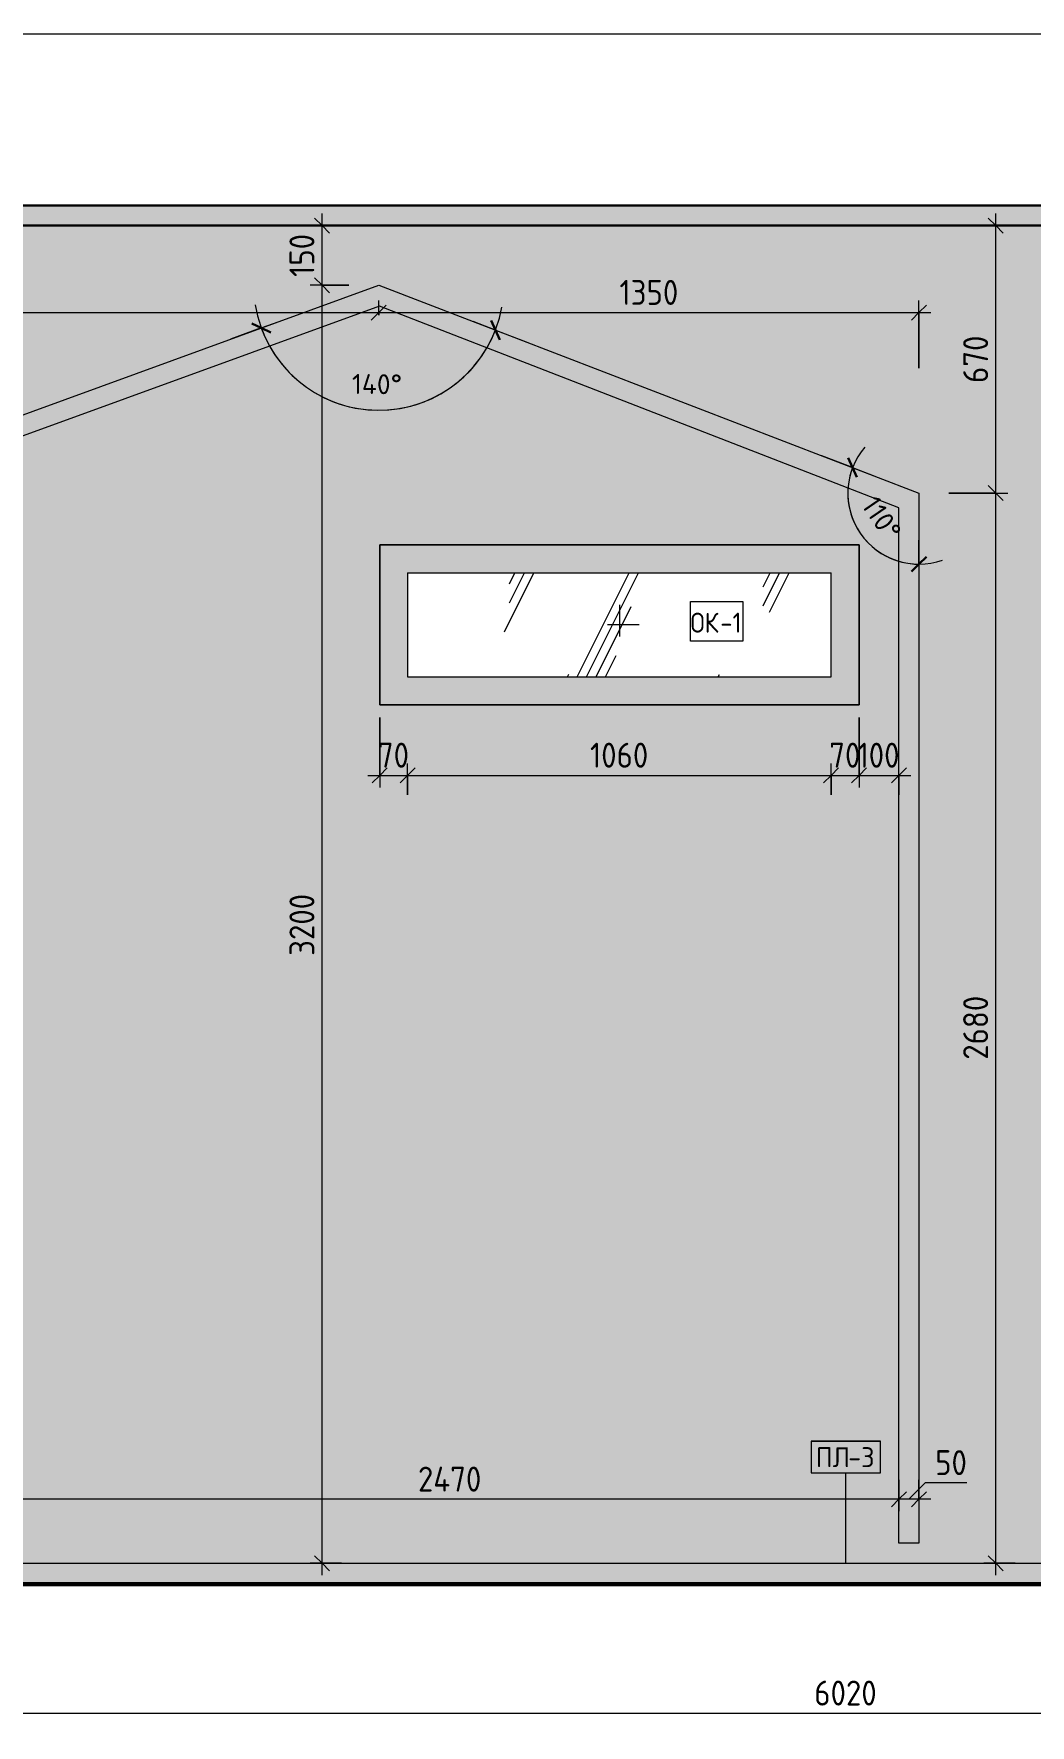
# Model space of a CAD drawing. Header units: millimetres. Extents: x 36646 to 169412, y -1987 to 12080.
# Drawn here: x 138898 to 141392, y 3845 to 8080 of the extents above; entities that cross this region are included whole.
import ezdxf

# ---------------------------------------------------------------- set-up
doc = ezdxf.new("R2010")
doc.units = ezdxf.units.MM
doc.linetypes.add('Штрих', pattern=[158.75, 79.375, -79.375])
for name, color, linetype, lineweight in [('A-ANNO-DIMS', 7, 'Continuous', 9), ('A-ANNO-DIMS-25', 7, 'Continuous', 9), ('A-FLOR', 7, 'Continuous', 9), ('A-GENM', 7, 'Continuous', 9), ('A-GENM-IDEN', 7, 'Continuous', 9), ('A-GLAZ', 7, 'Continuous', 9), ('A-GLAZ-2', 7, 'Штрих', 9), ('A-GLAZ-IDEN', 7, 'Continuous', 9), ('A-WALL-PATT', 7, 'Continuous', 9), ('I-WALL', 7, 'Continuous', 9)]:
    doc.layers.add(name, color=color, linetype=linetype, lineweight=lineweight)
for name, color, linetype, lineweight, true_color in [('A-CLNG-1', 7, 'Continuous', 9, 0x787878), ('A-CLNG-FNSH-1', 7, 'Continuous', 30, 0x3c3c3c), ('A-FLOR-FNSH-1', 7, 'Continuous', 30, 0x3c3c3c)]:
    doc.layers.add(name, color=color, linetype=linetype, lineweight=lineweight, true_color=true_color)
doc.styles.add('GOST Common_1', font='GOST_Common.ttf', dxfattribs={"height": 50})
doc.styles.add('ISOCPEUR_1', font='isocpeur.ttf', dxfattribs={"width": 0.9, "height": 62.5})
doc.styles.add('ISOCPEUR_2', font='isocpeur.ttf', dxfattribs={"height": 50})
doc.styles.add('ISOCPEUR_3', font='isocpeur.ttf', dxfattribs={"width": 0.9, "height": 50})
doc.dimstyles.new('ISO-2_0_1_0K__СРЕДНИЙ_4', dxfattribs={"dimscale": 304.8, "dimtxt": 49.799059, "dimasz": 0.123031, "dimexe": 0.19685, "dimexo": 0.123031, "dimgap": 0.082021, "dimtad": 1, "dimdec": 3, "dimrnd": 0.001, "dimdsep": 46, "dimtxsty": 'ISOCPEUR_2', "dimblk1": 'OBLIQUE', "dimblk2": 'OBLIQUE', "dimsah": 1, "dimcen": 0.09, "dimdle": 0.19685, "dimadec": 0, "dimazin": 0, "dimtfac": 1, "dimtdec": 4, "dimtix": 1, "dimtmove": 0, "dimatfit": 3, "dimfxl": 1, "dimtvp": 1, "dimtolj": 1, "dimtzin": 0, "dimarcsym": 2})
doc.dimstyles.new('ISO-2_0_1_0K__СРЕДНИЙ_5', dxfattribs={"dimscale": 304.8, "dimtxt": 49.799059, "dimasz": 0.123031, "dimexe": 0.19685, "dimexo": 0.123031, "dimgap": 0.082021, "dimtad": 1, "dimdec": 3, "dimrnd": 0.001, "dimdsep": 46, "dimtxsty": 'ISOCPEUR_2', "dimblk1": 'OBLIQUE', "dimblk2": 'OBLIQUE', "dimsah": 1, "dimcen": 0.09, "dimdle": 0.19685, "dimadec": 0, "dimazin": 0, "dimtfac": 1, "dimtdec": 4, "dimtix": 1, "dimtmove": 0, "dimatfit": 3, "dimfxl": 1, "dimtvp": 1, "dimtolj": 1, "dimtzin": 0, "dimarcsym": 2})
doc.dimstyles.new('ISO-2_5_0_9К_БОЛЬШОЙ_1', dxfattribs={"dimscale": 304.8, "dimtxt": 62.248823, "dimasz": 0.123031, "dimexe": 0.098425, "dimexo": 0.246063, "dimgap": 0, "dimtad": 1, "dimdec": 0, "dimrnd": 10, "dimzin": 0, "dimdsep": 46, "dimtxsty": 'ISOCPEUR_1', "dimblk1": 'OBLIQUE', "dimblk2": 'OBLIQUE', "dimsah": 1, "dimcen": 0.09, "dimdle": 0.098425, "dimazin": 0, "dimtfac": 1, "dimtdec": 4, "dimtix": 1, "dimtmove": 1, "dimatfit": 3, "dimfxl": 1, "dimtvp": 1, "dimtolj": 1, "dimtzin": 0, "dimarcsym": 2})
doc.dimstyles.new('ISO-2_5_0_9К_БОЛЬШОЙ_2', dxfattribs={"dimscale": 304.8, "dimtxt": 62.248823, "dimasz": 0.123031, "dimexe": 0.098425, "dimexo": 0.246063, "dimgap": 0, "dimtad": 1, "dimdec": 0, "dimrnd": 10, "dimzin": 0, "dimdsep": 46, "dimtxsty": 'ISOCPEUR_1', "dimblk1": 'OBLIQUE', "dimblk2": 'OBLIQUE', "dimsah": 1, "dimcen": 0.09, "dimdle": 0.098425, "dimazin": 0, "dimtfac": 1, "dimtdec": 4, "dimtix": 1, "dimtmove": 0, "dimatfit": 3, "dimfxl": 1, "dimtvp": 1, "dimtolj": 1, "dimtzin": 0, "dimarcsym": 2})
doc.dimstyles.new('ISO-2_5_0_9К_БОЛЬШОЙ_3', dxfattribs={"dimscale": 304.8, "dimtxt": 62.248823, "dimasz": 0.123031, "dimexe": 0.098425, "dimexo": 0.246063, "dimgap": 0, "dimtad": 1, "dimdec": 0, "dimrnd": 10, "dimzin": 0, "dimdsep": 46, "dimtxsty": 'ISOCPEUR_1', "dimblk1": 'OBLIQUE', "dimblk2": 'OBLIQUE', "dimsah": 1, "dimcen": 0.09, "dimdle": 0.098425, "dimazin": 0, "dimtfac": 1, "dimtdec": 4, "dimtix": 1, "dimtmove": 2, "dimatfit": 3, "dimfxl": 1, "dimtvp": 1, "dimtolj": 1, "dimtzin": 0, "dimarcsym": 2})

# ---------------------------------------------------------------- blocks, each defined once
blk = doc.blocks.new('120_Окно_СКБ_1Ст - 120_Окно_СКБ_1Ст 400х1200 EI30-V8-Развертка 2_30-4')
at = {"layer": 'A-GLAZ'}
h = blk.add_hatch(color=256, dxfattribs=at)
h.paths.add_polyline_path([(-63411, 6400), (-62910, 6400), (-62910, 6800), (-64110, 6800), (-64110, 6400), (-63710, 6400)])
h.paths.add_polyline_path([(-62980, 6470), (-64040, 6470), (-64040, 6730), (-62980, 6730), (-62980, 6506.4)])
h = blk.add_hatch(dxfattribs=at)
h.set_pattern_fill('FP_29', color=256, style=0, pattern_type=2)
h.set_pattern_definition([(63.435, (63.5, 31.75), (-255.5833, 766.7475), [317.5, -190.5, 317.5, -190.5, -403.903]), (63.435, (63.5, 31.75), (-255.5833, 766.7475), [-1016, 127, -276.903]), (63.435, (47.6, 47.6), (-255.5833, 766.7475), [254, -317.5, 190.5, -190.5, -467.403]), (63.435, (47.6, 47.6), (-255.5833, 766.7475), [-952.5, 222.25, -245.153]), (63.435, (47.6, 95.25), (-255.5833, 766.7475), [190.5, -381, 127, -190.5, -530.903]), (63.435, (47.6, 95.25), (-255.5833, 766.7475), [-889, 285.75, -245.153]), (63.435, (95.25, 47.6), (-255.5833, 766.7475), [190.5, -381, 158.75, -6404.653]), (63.435, (142.9, 95.25), (-255.5833, 766.7475), [95.25, -476.25, 63.5, -6499.903]), (63.435, (63.5, 174.6), (-255.5833, 766.7475), [63.5, -476.25, 63.5, -254, -562.653]), (63.435, (63.5, 174.6), (-255.5833, 766.7475), [-857.25, 158.75, -403.903]), (63.435, (349.25, 127), (-255.5833, 766.7475), [317.5, -476.25, 381, -251.503]), (63.435, (349.25, 79.4), (-255.5833, 766.7475), [444.5, -317.5, 476.25, -188.003]), (63.435, (381, 95.25), (-255.5833, 766.7475), [508, -254, 381, -276.903]), (63.435, (428.6, 142.9), (-255.5833, 766.7475), [317.5, -444.5, 254, -403.903]), (63.435, (381, 238.1), (-255.5833, 766.7475), [158.75, -635, 190.5, -435.653]), (63.435, (476.25, 190.5), (-255.5833, 766.7475), [127, -635, 127, -530.903])])
h.paths.add_polyline_path([(-63290.8, 6470), (-62980, 6470), (-62980, 6730), (-64040, 6730), (-64040, 6470), (-63411, 6470)])
for p, q in [((-64110, 6800), (-64110, 6400)), ((-62910, 6800), (-64110, 6800)), ((-62910, 6400), (-62910, 6800)), ((-64040, 6730), (-64040, 6470)), ((-64040, 6730), (-62980, 6730)), ((-62980, 6470), (-62980, 6730)), ((-64040, 6470), (-62980, 6470)), ((-64110, 6400), (-62910, 6400))]:
    blk.add_line(p, q, dxfattribs=at)
at = {"layer": 'A-GLAZ-2'}
for p, q in [((-63510, 6650), (-63510, 6550)), ((-63460, 6600), (-63560, 6600))]:
    blk.add_line(p, q, dxfattribs=at)
blk = doc.blocks.new('Плинтус - Плинтус темный _ст_школа_-33089344-Развертка 2_30-4')
at = {"layer": 'A-GENM'}
blk.add_hatch(color=256, dxfattribs=at).paths.add_polyline_path([(-59931, 4200), (-59931, 4250), (-65955, 4250), (-65955, 4200), (-59944.4, 4200)])
blk.add_line((-65955, 4250), (-59931, 4250), dxfattribs=at)
blk = doc.blocks.new('DIMBLOCK84-Развертка 2_30-4')
at = {"layer": 'A-ANNO-DIMS-25'}
for p, q in [((137918.4, 4125), (137918.4, 3844.6)), ((137918.4, 3874.6), (137918.4, 4120)), ((143942.4, 4125), (143942.4, 3844.6)), ((143942.4, 3874.6), (143942.4, 4120)), ((137918.4, 3874.6), (143942.4, 3874.6))]:
    blk.add_line(p, q, dxfattribs=at)
at = {"layer": 'A-ANNO-DIMS-25', "lineweight": 20}
for p, q in [((137918.4, 3874.6), (137899.7, 3855.9)), ((137918.4, 3874.6), (137937.2, 3893.4)), ((143942.4, 3874.6), (143923.7, 3855.9)), ((143942.4, 3874.6), (143961.2, 3893.4))]:
    blk.add_line(p, q, dxfattribs=at)
at = {"layer": 'A-ANNO-DIMS-25', "color": 0, "insert": (140851.4, 3956.3), "char_height": 62.5, "width": 189.619, "attachment_point": 1, "line_spacing_factor": 1.149209, "style": 'ISOCPEUR_1'}
blk.add_mtext('6020', dxfattribs=at)
blk = doc.blocks.new('_Oblique')
at = {"color": 0, "linetype": 'ByBlock', "lineweight": -2}
blk.add_line((-0.5, -0.5), (0.5, 0.5), dxfattribs=at)
blk = doc.blocks.new('Mark Reiling - Mark Reiling-26174330-Развертка 2_30-4')
at = {"layer": 'A-GENM-IDEN'}
for p, q in [((-75173.2, 4477.8), (-75173.2, 4399)), ((-75173.2, 4477.8), (-74999.8, 4477.8)), ((-74999.8, 4477.8), (-75173.2, 4477.8)), ((-75173.2, 4477.8), (-75173.2, 4399)), ((-74999.8, 4399), (-74999.8, 4477.8)), ((-74999.8, 4399), (-74999.8, 4477.8)), ((-75173.2, 4399), (-74999.8, 4399)), ((-75173.2, 4399), (-74999.8, 4399))]:
    blk.add_line(p, q, dxfattribs=at)
blk = doc.blocks.new('DIMBLOCK104-Развертка 2_30-4')
at = {"layer": 'A-ANNO-DIMS-25'}
for p, q in [((137595.2, 7264), (137595.2, 7412.1)), ((139761.2, 7375.4), (139761.2, 7412.1)), ((137595.2, 7382.1), (139761.2, 7382.1)), ((137595.2, 7382.1), (137595.2, 7264)), ((139761.2, 7382.1), (139761.2, 7375.4))]:
    blk.add_line(p, q, dxfattribs=at)
at = {"layer": 'A-ANNO-DIMS-25', "lineweight": 20}
for p, q in [((137595.2, 7382.1), (137576.5, 7363.3)), ((137595.2, 7382.1), (137614, 7400.8)), ((139761.2, 7382.1), (139742.5, 7363.3)), ((139761.2, 7382.1), (139780, 7400.8))]:
    blk.add_line(p, q, dxfattribs=at)
at = {"layer": 'A-ANNO-DIMS-25', "color": 0, "insert": (138604.6, 7463.7), "char_height": 62.5, "width": 176.691, "attachment_point": 1, "line_spacing_factor": 1.149209, "style": 'ISOCPEUR_1'}
blk.add_mtext('2170', dxfattribs=at)
blk = doc.blocks.new('DIMBLOCK105-Развертка 2_30-4')
at = {"layer": 'A-ANNO-DIMS-25'}
for p, q in [((139761.2, 7375.4), (139761.2, 7412.1)), ((141113.4, 7242.4), (141113.4, 7412.1)), ((139761.2, 7382.1), (141143.4, 7382.1)), ((139761.2, 7382.1), (139761.2, 7375.4)), ((141113.4, 7382.1), (141113.4, 7242.4))]:
    blk.add_line(p, q, dxfattribs=at)
at = {"layer": 'A-ANNO-DIMS-25', "lineweight": 20}
for p, q in [((139761.2, 7382.1), (139742.5, 7363.3)), ((139761.2, 7382.1), (139780, 7400.8)), ((141113.4, 7382.1), (141094.7, 7363.3)), ((141113.4, 7382.1), (141132.2, 7400.8))]:
    blk.add_line(p, q, dxfattribs=at)
at = {"layer": 'A-ANNO-DIMS-25', "color": 0, "insert": (140363.7, 7463.7), "char_height": 62.5, "width": 176.691, "attachment_point": 1, "line_spacing_factor": 1.149209, "style": 'ISOCPEUR_1'}
blk.add_mtext('1350', dxfattribs=at)
blk = doc.blocks.new('DIMBLOCK106-Развертка 2_30-4')
at = {"layer": 'A-ANNO-DIMS-25', "lineweight": 20}
for p, q in [((141305.9, 6930), (141287.1, 6948.7)), ((141305.9, 6930), (141324.6, 6911.2)), ((141305.9, 4250), (141287.1, 4268.7)), ((141305.9, 4250), (141324.6, 4231.2))]:
    blk.add_line(p, q, dxfattribs=at)
at = {"layer": 'A-ANNO-DIMS-25'}
for p, q in [((141188.4, 6930), (141335.9, 6930)), ((141305.9, 6930), (141188.4, 6930)), ((141305.9, 4220), (141305.9, 6930)), ((141354.4, 4250), (141275.9, 4250)), ((141305.9, 4250), (141354.4, 4250))]:
    blk.add_line(p, q, dxfattribs=at)
at = {"layer": 'A-ANNO-DIMS-25', "color": 0, "insert": (141224.2, 5511), "char_height": 62.5, "width": 189.619, "attachment_point": 1, "rotation": 90, "line_spacing_factor": 1.149209, "style": 'ISOCPEUR_1'}
blk.add_mtext('2680', dxfattribs=at)
blk = doc.blocks.new('DIMBLOCK107-Развертка 2_30-4')
at = {"layer": 'A-ANNO-DIMS-25'}
for p, q in [((141305.9, 6930), (141305.9, 7630)), ((141354.4, 7600), (141275.9, 7600)), ((141305.9, 7600), (141354.4, 7600)), ((141188.4, 6930), (141335.9, 6930)), ((141305.9, 6930), (141188.4, 6930))]:
    blk.add_line(p, q, dxfattribs=at)
at = {"layer": 'A-ANNO-DIMS-25', "lineweight": 20}
for p, q in [((141305.9, 7600), (141287.1, 7618.8)), ((141305.9, 7600), (141324.6, 7581.2)), ((141305.9, 6930), (141287.1, 6948.7)), ((141305.9, 6930), (141324.6, 6911.2))]:
    blk.add_line(p, q, dxfattribs=at)
at = {"layer": 'A-ANNO-DIMS-25', "color": 0, "insert": (141224.2, 7205.7), "char_height": 62.5, "width": 142.215, "attachment_point": 1, "rotation": 90, "line_spacing_factor": 1.149209, "style": 'ISOCPEUR_1'}
blk.add_mtext('670', dxfattribs=at)
blk = doc.blocks.new('DIMBLOCK108-Развертка 2_30-4')
at = {"layer": 'A-ANNO-DIMS-25', "lineweight": 20}
for p, q in [((139619.1, 7450.4), (139600.4, 7469.2)), ((139619.1, 7450.4), (139637.9, 7431.7)), ((139619.1, 4250), (139600.4, 4268.7)), ((139619.1, 4250), (139637.9, 4231.2))]:
    blk.add_line(p, q, dxfattribs=at)
at = {"layer": 'A-ANNO-DIMS-25'}
for p, q in [((139686.2, 7450.4), (139589.1, 7450.4)), ((139619.1, 4220), (139619.1, 7450.4)), ((139619.1, 7450.4), (139686.2, 7450.4)), ((139667.6, 4250), (139589.1, 4250)), ((139619.1, 4250), (139667.6, 4250))]:
    blk.add_line(p, q, dxfattribs=at)
at = {"layer": 'A-ANNO-DIMS-25', "color": 0, "insert": (139537.5, 5771.2), "char_height": 62.5, "width": 189.619, "attachment_point": 1, "rotation": 90, "line_spacing_factor": 1.149209, "style": 'ISOCPEUR_1'}
blk.add_mtext('3200', dxfattribs=at)
blk = doc.blocks.new('DIMBLOCK109-Развертка 2_30-4')
at = {"layer": 'A-ANNO-DIMS-25'}
for p, q in [((139619.1, 7450.4), (139619.1, 7630)), ((139667.6, 7600), (139589.1, 7600)), ((139619.1, 7600), (139667.6, 7600)), ((139686.2, 7450.4), (139589.1, 7450.4)), ((139619.1, 7450.4), (139686.2, 7450.4))]:
    blk.add_line(p, q, dxfattribs=at)
at = {"layer": 'A-ANNO-DIMS-25', "lineweight": 20}
for p, q in [((139619.1, 7600), (139600.4, 7618.8)), ((139619.1, 7600), (139637.9, 7581.2)), ((139619.1, 7450.4), (139600.4, 7469.2)), ((139619.1, 7450.4), (139637.9, 7431.7))]:
    blk.add_line(p, q, dxfattribs=at)
at = {"layer": 'A-ANNO-DIMS-25', "color": 0, "insert": (139537.5, 7471.3), "char_height": 62.5, "width": 129.286, "attachment_point": 1, "rotation": 90, "line_spacing_factor": 1.149209, "style": 'ISOCPEUR_1'}
blk.add_mtext('150', dxfattribs=at)
blk = doc.blocks.new('DIMBLOCK110-Развертка 2_30-4')
at = {"layer": 'A-ANNO-DIMS-25'}
for p, q in [((141063.4, 4458.8), (141063.4, 4380.3)), ((141063.4, 4410.3), (141063.4, 4458.8)), ((141129, 4451.7), (141088.4, 4410.3)), ((141113.4, 4458.8), (141113.4, 4380.3)), ((141113.4, 4410.3), (141113.4, 4458.8)), ((141233, 4451.7), (141129, 4451.7)), ((141143.4, 4410.3), (141063.4, 4410.3))]:
    blk.add_line(p, q, dxfattribs=at)
at = {"layer": 'A-ANNO-DIMS-25', "lineweight": 20}
for p, q in [((141063.4, 4410.3), (141044.7, 4391.6)), ((141063.4, 4410.3), (141082.2, 4429.1)), ((141113.4, 4410.3), (141094.7, 4391.6)), ((141113.4, 4410.3), (141132.2, 4429.1))]:
    blk.add_line(p, q, dxfattribs=at)
at = {"layer": 'A-ANNO-DIMS-25', "color": 0, "insert": (141154, 4533.3), "char_height": 62.5, "width": 94.81, "attachment_point": 1, "line_spacing_factor": 1.149209, "style": 'ISOCPEUR_1'}
blk.add_mtext('50', dxfattribs=at)
blk = doc.blocks.new('DIMBLOCK111-Развертка 2_30-4')
at = {"layer": 'A-ANNO-DIMS-25'}
for p, q in [((138593.4, 4458.8), (138593.4, 4380.3)), ((138593.4, 4410.3), (138593.4, 4458.8)), ((141063.4, 4458.8), (141063.4, 4380.3)), ((141063.4, 4410.3), (141063.4, 4458.8)), ((141063.4, 4410.3), (138593.4, 4410.3))]:
    blk.add_line(p, q, dxfattribs=at)
at = {"layer": 'A-ANNO-DIMS-25', "lineweight": 20}
for p, q in [((138593.4, 4410.3), (138574.7, 4391.6)), ((138593.4, 4410.3), (138612.2, 4429.1)), ((141063.4, 4410.3), (141044.7, 4391.6)), ((141063.4, 4410.3), (141082.2, 4429.1))]:
    blk.add_line(p, q, dxfattribs=at)
at = {"layer": 'A-ANNO-DIMS-25', "color": 0, "insert": (139859.2, 4492), "char_height": 62.5, "width": 196.802, "attachment_point": 1, "line_spacing_factor": 1.149209, "style": 'ISOCPEUR_1'}
blk.add_mtext('2470', dxfattribs=at)
blk = doc.blocks.new('DIMBLOCK142-Развертка 2_30-4')
at = {"layer": 'A-ANNO-DIMS-25'}
for p, q in [((139763.4, 6367.8), (139763.4, 6193.1)), ((139763.4, 6223.1), (139763.4, 6367.8)), ((139833.4, 6174.6), (139833.4, 6253.1)), ((139733.4, 6223.1), (139833.4, 6223.1)), ((139833.4, 6223.1), (139833.4, 6174.6))]:
    blk.add_line(p, q, dxfattribs=at)
at = {"layer": 'A-ANNO-DIMS-25', "lineweight": 20}
for p, q in [((139763.4, 6223.1), (139782.2, 6241.9)), ((139833.4, 6223.1), (139852.2, 6241.9)), ((139763.4, 6223.1), (139744.7, 6204.4)), ((139833.4, 6223.1), (139814.7, 6204.4))]:
    blk.add_line(p, q, dxfattribs=at)
at = {"layer": 'A-ANNO-DIMS-25', "color": 0, "insert": (139758.9, 6304.8), "char_height": 62.5, "width": 94.81, "attachment_point": 1, "line_spacing_factor": 1.149209, "style": 'ISOCPEUR_1'}
blk.add_mtext('70', dxfattribs=at)
blk = doc.blocks.new('DIMBLOCK143-Развертка 2_30-4')
at = {"layer": 'A-ANNO-DIMS-25'}
for p, q in [((139833.4, 6174.6), (139833.4, 6253.1)), ((140893.4, 6174.6), (140893.4, 6253.1)), ((139833.4, 6223.1), (140893.4, 6223.1)), ((139833.4, 6223.1), (139833.4, 6174.6)), ((140893.4, 6223.1), (140893.4, 6174.6))]:
    blk.add_line(p, q, dxfattribs=at)
at = {"layer": 'A-ANNO-DIMS-25', "lineweight": 20}
for p, q in [((139833.4, 6223.1), (139852.2, 6241.9)), ((140893.4, 6223.1), (140912.2, 6241.9)), ((139833.4, 6223.1), (139814.7, 6204.4)), ((140893.4, 6223.1), (140874.7, 6204.4))]:
    blk.add_line(p, q, dxfattribs=at)
at = {"layer": 'A-ANNO-DIMS-25', "color": 0, "insert": (140289.8, 6304.8), "char_height": 62.5, "width": 176.691, "attachment_point": 1, "line_spacing_factor": 1.149209, "style": 'ISOCPEUR_1'}
blk.add_mtext('1060', dxfattribs=at)
blk = doc.blocks.new('DIMBLOCK144-Развертка 2_30-4')
at = {"layer": 'A-ANNO-DIMS-25'}
for p, q in [((140963.4, 6367.8), (140963.4, 6193.1)), ((140963.4, 6223.1), (140963.4, 6367.8)), ((140893.4, 6174.6), (140893.4, 6253.1)), ((140893.4, 6223.1), (140963.4, 6223.1)), ((140893.4, 6223.1), (140893.4, 6174.6))]:
    blk.add_line(p, q, dxfattribs=at)
at = {"layer": 'A-ANNO-DIMS-25', "lineweight": 20}
for p, q in [((140893.4, 6223.1), (140912.2, 6241.9)), ((140963.4, 6223.1), (140982.2, 6241.9)), ((140893.4, 6223.1), (140874.7, 6204.4)), ((140963.4, 6223.1), (140944.7, 6204.4))]:
    blk.add_line(p, q, dxfattribs=at)
at = {"layer": 'A-ANNO-DIMS-25', "color": 0, "insert": (140888.9, 6304.8), "char_height": 62.5, "width": 94.81, "attachment_point": 1, "line_spacing_factor": 1.149209, "style": 'ISOCPEUR_1'}
blk.add_mtext('70', dxfattribs=at)
blk = doc.blocks.new('DIMBLOCK145-Развертка 2_30-4')
at = {"layer": 'A-ANNO-DIMS-25'}
for p, q in [((140963.4, 6367.8), (140963.4, 6193.1)), ((140963.4, 6223.1), (140963.4, 6367.8)), ((141063.4, 6174.6), (141063.4, 6253.1)), ((140963.4, 6223.1), (141093.4, 6223.1)), ((141063.4, 6223.1), (141063.4, 6174.6))]:
    blk.add_line(p, q, dxfattribs=at)
at = {"layer": 'A-ANNO-DIMS-25', "lineweight": 20}
for p, q in [((140963.4, 6223.1), (140982.2, 6241.9)), ((141063.4, 6223.1), (141082.2, 6241.9)), ((140963.4, 6223.1), (140944.7, 6204.4)), ((141063.4, 6223.1), (141044.7, 6204.4))]:
    blk.add_line(p, q, dxfattribs=at)
at = {"layer": 'A-ANNO-DIMS-25', "color": 0, "insert": (140959.6, 6304.8), "char_height": 62.5, "width": 129.286, "attachment_point": 1, "line_spacing_factor": 1.149209, "style": 'ISOCPEUR_1'}
blk.add_mtext('100', dxfattribs=at)
blk = doc.blocks.new('DIMBLOCK149-Развертка 2_30-4')
at = {"layer": 'A-ANNO-DIMS-25'}
for p, q in [((140947.3, 6993.9), (140870.3, 7023.6)), ((140947.3, 6993.9), (140947.3, 6993.9)), ((140947.3, 6993.9), (141003.3, 6972.4)), ((141113.4, 6752), (141113.4, 6812)), ((141113.4, 6752), (141113.4, 6669.5))]:
    blk.add_line(p, q, dxfattribs=at)
at = {"layer": 'A-ANNO-DIMS-25', "lineweight": 30}
for p, q in [((140947.3, 6993.9), (140936.5, 7018.2)), ((140947.3, 6993.9), (140958.1, 6969.7)), ((141113.4, 6752), (141094.7, 6733.2)), ((141113.4, 6752), (141132.2, 6770.7))]:
    blk.add_line(p, q, dxfattribs=at)
at = {"layer": 'A-ANNO-DIMS-25'}
for start, end in [(139.6391, 289.311), (158.9501, 270)]:
    blk.add_arc((141113.4, 6930), 178, start, end, dxfattribs=at)
at = {"layer": 'A-ANNO-DIMS-25', "color": 0, "insert": (141008.6, 6927.7), "char_height": 50, "width": 137.905, "attachment_point": 1, "rotation": 304.475, "line_spacing_factor": 1.149209, "style": 'ISOCPEUR_2'}
blk.add_mtext('110°', dxfattribs=at)
blk = doc.blocks.new('DIMBLOCK150-Развертка 2_30-4')
at = {"layer": 'A-ANNO-DIMS-25'}
for p, q in [((139467.1, 7343.4), (139389.6, 7315.2)), ((139467.1, 7343.4), (139523.5, 7363.9)), ((139467.1, 7343.4), (139467.1, 7343.4)), ((140053.3, 7338), (139997.3, 7359.5)), ((140053.3, 7338), (140130.3, 7308.4))]:
    blk.add_line(p, q, dxfattribs=at)
at = {"layer": 'A-ANNO-DIMS-25', "lineweight": 30}
for p, q in [((139467.1, 7343.4), (139443.1, 7354.6)), ((139467.1, 7343.4), (139491.1, 7332.2)), ((140053.3, 7338), (140042.6, 7362.2)), ((140053.3, 7338), (140064.1, 7313.8))]:
    blk.add_line(p, q, dxfattribs=at)
at = {"layer": 'A-ANNO-DIMS-25'}
for start, end in [(189.017, 349.933), (200, 338.9501)]:
    blk.add_arc((139761.2, 7450.4), 313, start, end, dxfattribs=at)
at = {"layer": 'A-ANNO-DIMS-25', "color": 0, "insert": (139694.1, 7228.3), "char_height": 50, "width": 156.292, "attachment_point": 1, "rotation": 359.475, "line_spacing_factor": 1.149209, "style": 'ISOCPEUR_2'}
blk.add_mtext('140°', dxfattribs=at)

msp = doc.modelspace()

# ---------------------------------------------------------------- hatches: boundary and pattern name
at = {"layer": 'A-CLNG-1'}
msp.add_hatch(color=256, dxfattribs=at).paths.add_polyline_path([(144467.27, 7600), (165112.4439, 7600), (165112.4439, 7650), (128414.4438, 7650), (128414.4438, 7600), (143942.4438, 7600)])
at = {"layer": 'A-WALL-PATT'}
h = msp.add_hatch(color=256, dxfattribs=at)
h.paths.add_polyline_path([(143606.172, 4250), (143942.4438, 4250), (143942.4438, 7600), (129144.4438, 7600), (129144.4438, 4250), (130168.4438, 4250), (130168.4438, 6300), (131568.4438, 6300), (131568.4438, 4250), (131793.4438, 4250), (131793.4438, 6613.0617), (134264.1652, 7512.3307), (137595.2429, 6662.07), (139761.2213, 7450.4216), (141113.4438, 6930), (141113.4438, 4300), (141063.4438, 4300), (141063.4438, 6893.0019), (139762.6015, 7397.7151), (137674.6946, 6637.7791), (138593.4438, 6356.8893), (138593.4438, 4250), (143534.4138, 4250)])
h.paths.add_polyline_path([(165112.4439, 4250), (165112.4439, 7600), (164312.4439, 7600), (164312.4439, 4250), (165101.6645, 4250)])
h.paths.add_polyline_path([(161689.23, 4250), (161812.4439, 4250), (161812.4439, 7600), (155443.4437, 7600), (155443.4437, 4250), (161545.7137, 4250)])
h.paths.add_polyline_path([(152934.7337, 4250), (152943.4437, 4250), (152943.4437, 7600), (146442.4438, 7600), (146442.4438, 4250), (152875.7164, 4250)])
h.paths.add_polyline_path([(139763.4438, 6400), (139763.4438, 6800), (140963.4438, 6800), (140963.4438, 6400), (139874.7473, 6400)])
h.paths.add_polyline_path([(149963.4438, 6400), (148763.4438, 6400), (148763.4438, 6800), (149963.4438, 6800)])
h.paths.add_polyline_path([(158244.838, 6400), (157763.4437, 6400), (157763.4437, 6800), (158963.4437, 6800), (158963.4437, 6400)])
h = msp.add_hatch(color=256, dxfattribs=at)
h.paths.add_polyline_path([(131801.6581, 4250), (132138.4438, 4250), (132138.4438, 6300), (133238.4438, 6300), (133238.4438, 4250), (134512.9632, 4250), (134512.9632, 6300), (135612.9632, 6300), (135612.9632, 4250), (136818.4438, 4250), (136818.4438, 6300), (137918.4438, 6300), (137918.4438, 4250), (138593.4438, 4250), (138593.4438, 6356.8893), (137674.6946, 6637.7791), (139762.6015, 7397.7151), (141063.4438, 6893.0019), (141063.4438, 4300), (141113.4438, 4300), (141113.4438, 6930), (139761.2213, 7450.4216), (137595.2429, 6662.07), (134264.1652, 7512.3307), (131793.4438, 6613.0617), (131793.4438, 4250)])
h.paths.add_polyline_path([(138140.4438, 5059), (138072.4438, 5059), (138072.4438, 5141), (138154.4438, 5141), (138154.4438, 5059), (138141.4438, 5059)])
h.paths.add_polyline_path([(135722.9632, 5059), (135721.9632, 5059), (135721.9632, 5141), (135803.9632, 5141), (135803.9632, 5059), (135724.9632, 5059)])
h.paths.add_polyline_path([(133312.4438, 5059), (133272.4438, 5059), (133272.4438, 5141), (133354.4438, 5141), (133354.4438, 5059), (133314.4438, 5059)])
h.paths.add_polyline_path([(135789.9632, 5060), (135802.9632, 5060), (135802.9632, 5140), (135722.9632, 5140), (135722.9632, 5060), (135784.5318, 5060)])
h.paths.add_polyline_path([(133340.4438, 5060), (133353.4438, 5060), (133353.4438, 5140), (133273.4438, 5140), (133273.4438, 5060), (133314.4438, 5060)])
h.paths.add_polyline_path([(138153.4438, 5060), (138153.4438, 5140), (138073.4438, 5140), (138073.4438, 5060), (138152.5513, 5060)])
h.paths.add_polyline_path([(138114.4438, 5062), (138075.4438, 5062), (138075.4438, 5138), (138151.4438, 5138), (138151.4438, 5062), (138117.7401, 5062)])
h.paths.add_polyline_path([(133351.4438, 5062), (133275.4438, 5062), (133275.4438, 5138), (133351.4438, 5138), (133351.4438, 5072)])
h.paths.add_polyline_path([(135734.9632, 5062), (135724.9632, 5062), (135724.9632, 5138), (135800.9632, 5138), (135800.9632, 5062), (135735.9632, 5062)])
h.paths.add_polyline_path([(138141.4438, 5072), (138141.4438, 5128), (138085.4438, 5128), (138085.4438, 5072), (138140.4438, 5072)])
h.paths.add_polyline_path([(133285.4438, 5072), (133341.4438, 5072), (133341.4438, 5128), (133285.4438, 5128), (133285.4438, 5073)])
h.paths.add_polyline_path([(135789.9632, 5072), (135790.9632, 5072), (135790.9632, 5128), (135734.9632, 5128), (135734.9632, 5072), (135784.5318, 5072)])
h.paths.add_polyline_path([(133286.4438, 5073), (133286.4438, 5127), (133340.4438, 5127), (133340.4438, 5073), (133312.4438, 5073)])
h.paths.add_polyline_path([(135735.9632, 5073), (135735.9632, 5127), (135789.9632, 5127), (135789.9632, 5073), (135748.6527, 5073)])
h.paths.add_polyline_path([(138112.4438, 5073), (138086.4438, 5073), (138086.4438, 5127), (138140.4438, 5127), (138140.4438, 5073), (138114.4438, 5073)])
h.paths.add_polyline_path([(135863.4438, 5750), (135763.4438, 5750), (135763.4438, 5850), (135863.4438, 5850)])
h.paths.add_polyline_path([(135112.9632, 6450), (135012.9632, 6450), (135012.9632, 6550), (135112.9632, 6550)])

# ---------------------------------------------------------------- linework, layer by layer
at = {"layer": 'A-CLNG-FNSH-1'}
for p, q in [((165112.4439, 7650), (128414.4438, 7650)), ((128414.4438, 7600), (165112.4439, 7600))]:
    msp.add_line(p, q, dxfattribs=at)
at = {"layer": 'A-FLOR'}
msp.add_line((128393.4406, 8080), (165133.4439, 8080), dxfattribs=at)
at = {"layer": 'A-FLOR-FNSH-1'}
for p, q in [((145077.4438, 4200), (128393.4438, 4200)), ((128393.4438, 4195), (165133.622, 4195))]:
    msp.add_line(p, q, dxfattribs=at)
at = {"layer": 'A-GENM-IDEN'}
msp.add_line((140930.4438, 4250), (140930.4438, 4475.8249), dxfattribs=at)
at = {"layer": 'A-GLAZ-IDEN', "flags": 128}
msp.add_lwpolyline([(140541.6875, 6658.1844), (140672.6375, 6658.1844), (140672.6375, 6558.9344), (140541.6875, 6558.9344)], close=True, dxfattribs=at)
at = {"layer": 'I-WALL'}
for p, q in [((137595.2429, 6662.07), (139761.2213, 7450.4216)), ((139761.2213, 7450.4216), (141113.4438, 6930)), ((139762.6015, 7397.7151), (137674.6946, 6637.7791)), ((141063.4438, 6893.0019), (139762.6015, 7397.7151)), ((141113.4438, 6930), (141113.4438, 4300)), ((141063.4438, 4300), (141063.4438, 6893.0019)), ((139763.4438, 6800), (140963.4438, 6800)), ((139763.4438, 6400), (139763.4438, 6800)), ((140963.4438, 6800), (140963.4438, 6400)), ((140963.4438, 6400), (139763.4438, 6400)), ((141113.4438, 4300), (141063.4438, 4300))]:
    msp.add_line(p, q, dxfattribs=at)

# ---------------------------------------------------------------- block references
at = {"layer": 'A-GENM'}
msp.add_blockref('Плинтус - Плинтус темный _ст_школа_-33089344-Развертка 2_30-4', (203873.4438, 0), dxfattribs=at)
at = {"layer": 'A-GENM-IDEN'}
msp.add_blockref('Mark Reiling - Mark Reiling-26174330-Развертка 2_30-4', (216016.9438, 77.8696), dxfattribs=at)
at = {"layer": 'A-GLAZ'}
msp.add_blockref('120_Окно_СКБ_1Ст - 120_Окно_СКБ_1Ст 400х1200 EI30-V8-Развертка 2_30-4', (203873.4438, 0), dxfattribs=at)

# ---------------------------------------------------------------- texts
at = {"layer": 'A-GENM-IDEN', "char_height": 50, "attachment_point": 1, "style": 'GOST Common_1'}
for s, insert, width in [('ПЛ', (140855.2957, 4540.7182), 98.206719), ('-3', (140936.3243, 4540.7182), 86.181406)]:
    msp.add_mtext(s, dxfattribs=dict(at, insert=insert, width=width))
at = {"layer": 'A-GLAZ-IDEN', "char_height": 50, "attachment_point": 1, "style": 'ISOCPEUR_3'}
for s, insert, width in [('ОК', (140541.6875, 6630.463), 90.189844), ('-1', (140616.1015, 6630.463), 66.740484)]:
    msp.add_mtext(s, dxfattribs=dict(at, insert=insert, width=width))

# ---------------------------------------------------------------- dimensions: what is measured, and where the dimension line sits
at = {"layer": 'A-ANNO-DIMS'}
for base, p1, p2, override, picture, middle in [((139619.134, 7600), (139761.2213, 7450.4216), (139592.6175, 7600), {"dimpost": '<>', "dimfxl": 225.390642}, 'DIMBLOCK109-Развертка 2_30-4', (139587.884, 7525.2108)), ((141305.9, 7600), (141113.4438, 6930), (141279.3835, 7600), {"dimpost": '<>', "dimfxl": 690.243416}, 'DIMBLOCK107-Развертка 2_30-4', (141274.65, 7265)), ((139619.134, 7450.4216), (139592.6175, 4250), (139761.2213, 7450.4216), {"dimpost": '<>', "dimfxl": 3204.85973}, 'DIMBLOCK108-Развертка 2_30-4', (139587.884, 5850.2108)), ((141305.9, 6930), (141279.3835, 4250), (141113.4438, 6930), {"dimpost": '<>', "dimfxl": 2685.132394}, 'DIMBLOCK106-Развертка 2_30-4', (141274.65, 5590))]:
    dim = msp.add_linear_dim(base=base, p1=p1, p2=p2, angle=90, dimstyle='ISO-2_5_0_9К_БОЛЬШОЙ_2', override=override, dxfattribs=at)
    dim.commit()
    dim.dimension.update_dxf_attribs({"geometry": picture, "text_midpoint": middle})
for base, p1, p2, override, picture, middle in [((139761.2213, 7382.0505), (137595.2429, 7188.9622), (139761.2213, 7450.4216), {"dimpost": '<>', "dimfxl": 2181.701997}, 'DIMBLOCK104-Развертка 2_30-4', (138678.2321, 7413.3005)), ((141113.4438, 7382.0505), (139761.2213, 7450.4216), (141113.4438, 7317.3841), {"dimpost": '<>', "dimfxl": 1358.751118}, 'DIMBLOCK105-Развертка 2_30-4', (140437.3325, 7413.3005)), ((139833.4438, 6223.1187), (139763.4438, 6442.7983), (139833.4438, 6249.6352), {"dimpost": '<>', "dimfxl": 205.455517}, 'DIMBLOCK142-Развертка 2_30-4', (139798.4438, 6254.3687)), ((140963.4438, 6223.1187), (140893.4438, 6249.6352), (140963.4438, 6442.7983), {"dimpost": '<>', "dimfxl": 205.455517}, 'DIMBLOCK144-Развертка 2_30-4', (140928.4438, 6254.3687)), ((141063.4438, 6223.1187), (140963.4438, 6442.7983), (141063.4438, 6249.6352), {"dimpost": '<>', "dimfxl": 217.513148}, 'DIMBLOCK145-Развертка 2_30-4', (141013.4438, 6254.3687)), ((140893.4438, 6223.1187), (139833.4438, 6249.6352), (140893.4438, 6249.6352), {"dimpost": '<>', "dimfxl": 1060}, 'DIMBLOCK143-Развертка 2_30-4', (140363.4438, 6254.3687)), ((143942.4438, 3874.6321), (137918.4438, 4200), (143942.4438, 4200), {"dimpost": '<>', "dimfxl": 6024}, 'DIMBLOCK84-Развертка 2_30-4', (140930.4438, 3905.8821))]:
    dim = msp.add_linear_dim(base=base, p1=p1, p2=p2, dimstyle='ISO-2_5_0_9К_БОЛЬШОЙ_2', override=override, dxfattribs=at)
    dim.commit()
    dim.dimension.update_dxf_attribs({"geometry": picture, "text_midpoint": middle})
for base, center, p1, p2, dimstyle, override, picture, middle in [((139635.4922, 7163.7759), (139761.2213, 7450.4216), (139354.3275, 7302.3244), (140165.3331, 7294.8936), 'ISO-2_0_1_0K__СРЕДНИЙ_5', {"dimpost": '<>', "dimfxl": 811.039674}, 'DIMBLOCK150-Развертка 2_30-4', (139758.8116, 7187.4253)), ((140942.2911, 6881.0303), (141113.4438, 6930), (140835.3109, 7037.0433), (141113.4438, 6631.9795), 'ISO-2_0_1_0K__СРЕДНИЙ_4', {"dimpost": '<>', "dimfxl": 491.359952}, 'DIMBLOCK149-Развертка 2_30-4', (141007.9072, 6857.5344))]:
    dim = msp.add_angular_dim_3p(base=base, center=center, p1=p1, p2=p2, dimstyle=dimstyle, override=override, dxfattribs=at)
    dim.commit()
    dim.dimension.update_dxf_attribs({"geometry": picture, "text_midpoint": middle})
for base, p1, p2, dimstyle, override, picture, middle in [((141063.4438, 4410.335), (141113.4438, 4383.8185), (141063.4438, 4383.8185), 'ISO-2_5_0_9К_БОЛЬШОЙ_1', {"dimpost": '<>', "dimfxl": 50}, 'DIMBLOCK110-Развертка 2_30-4', (141201.4185, 4491.6608)), ((138593.4438, 4410.335), (141063.4438, 4383.8185), (138593.4438, 4383.8185), 'ISO-2_5_0_9К_БОЛЬШОЙ_3', {"dimpost": '<>', "dimfxl": 2470.000012}, 'DIMBLOCK111-Развертка 2_30-4', (139957.5608, 4450.3218))]:
    dim = msp.add_linear_dim(base=base, p1=p1, p2=p2, dimstyle=dimstyle, override=override, dxfattribs=at)
    dim.commit()
    dim.dimension.update_dxf_attribs({"geometry": picture, "text_midpoint": middle, "dimtype": 160})

doc.saveas('drawing.dxf')
